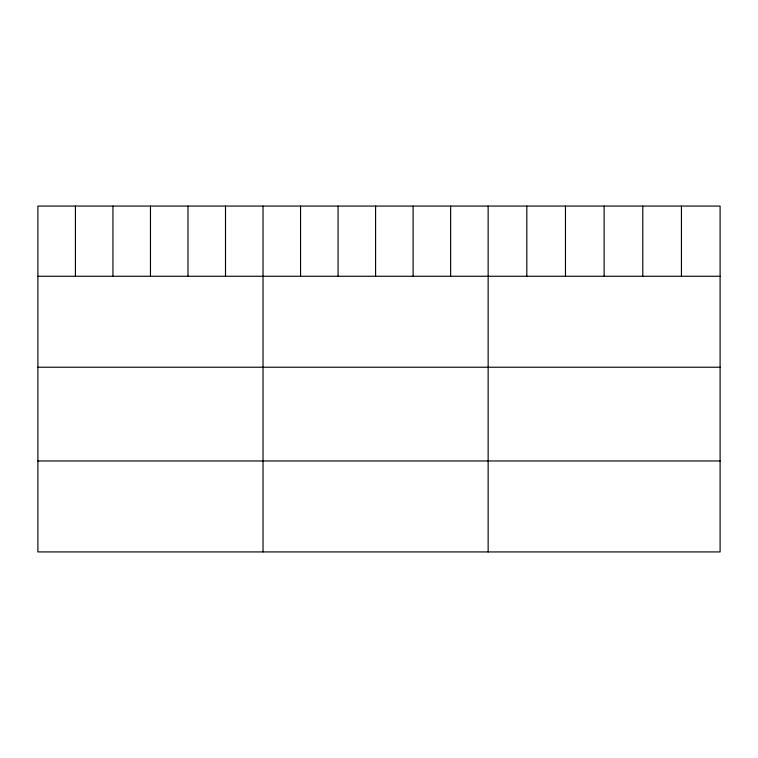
<?xml version="1.0" encoding="UTF-8"?>
<svg xmlns="http://www.w3.org/2000/svg" width="758" height="758" viewBox="0 0 758 758"><rect width="100%" height="100%" fill="white"/><g stroke="black" fill="none" stroke-linecap="round" stroke-linejoin="round"><path stroke-width="1.14" d="M720.1 276.263L720.1 551.928L37.9 551.928L37.9 206.072L720.1 206.072L720.1 276.263L37.9 276.263M37.9 367.232L720.1 367.232M37.9 460.959L720.1 460.959M681.442 206.072L681.442 276.263M642.784 206.072L642.784 276.263M604.126 206.072L604.126 276.263M565.468 206.072L565.468 276.263M526.81 206.072L526.81 276.263M488.152 206.072L488.152 551.928M450.631 206.072L450.631 276.263M413.11 206.072L413.11 276.263M375.589 206.072L375.589 276.263M338.068 206.072L338.068 276.263M300.547 206.072L300.547 276.263M263.026 206.072L263.026 551.928M225.505 206.072L225.505 276.263M187.984 206.072L187.984 276.263M150.463 206.072L150.463 276.263M112.942 206.072L112.942 276.263M75.421 206.072L75.421 276.263"/></g></svg>
